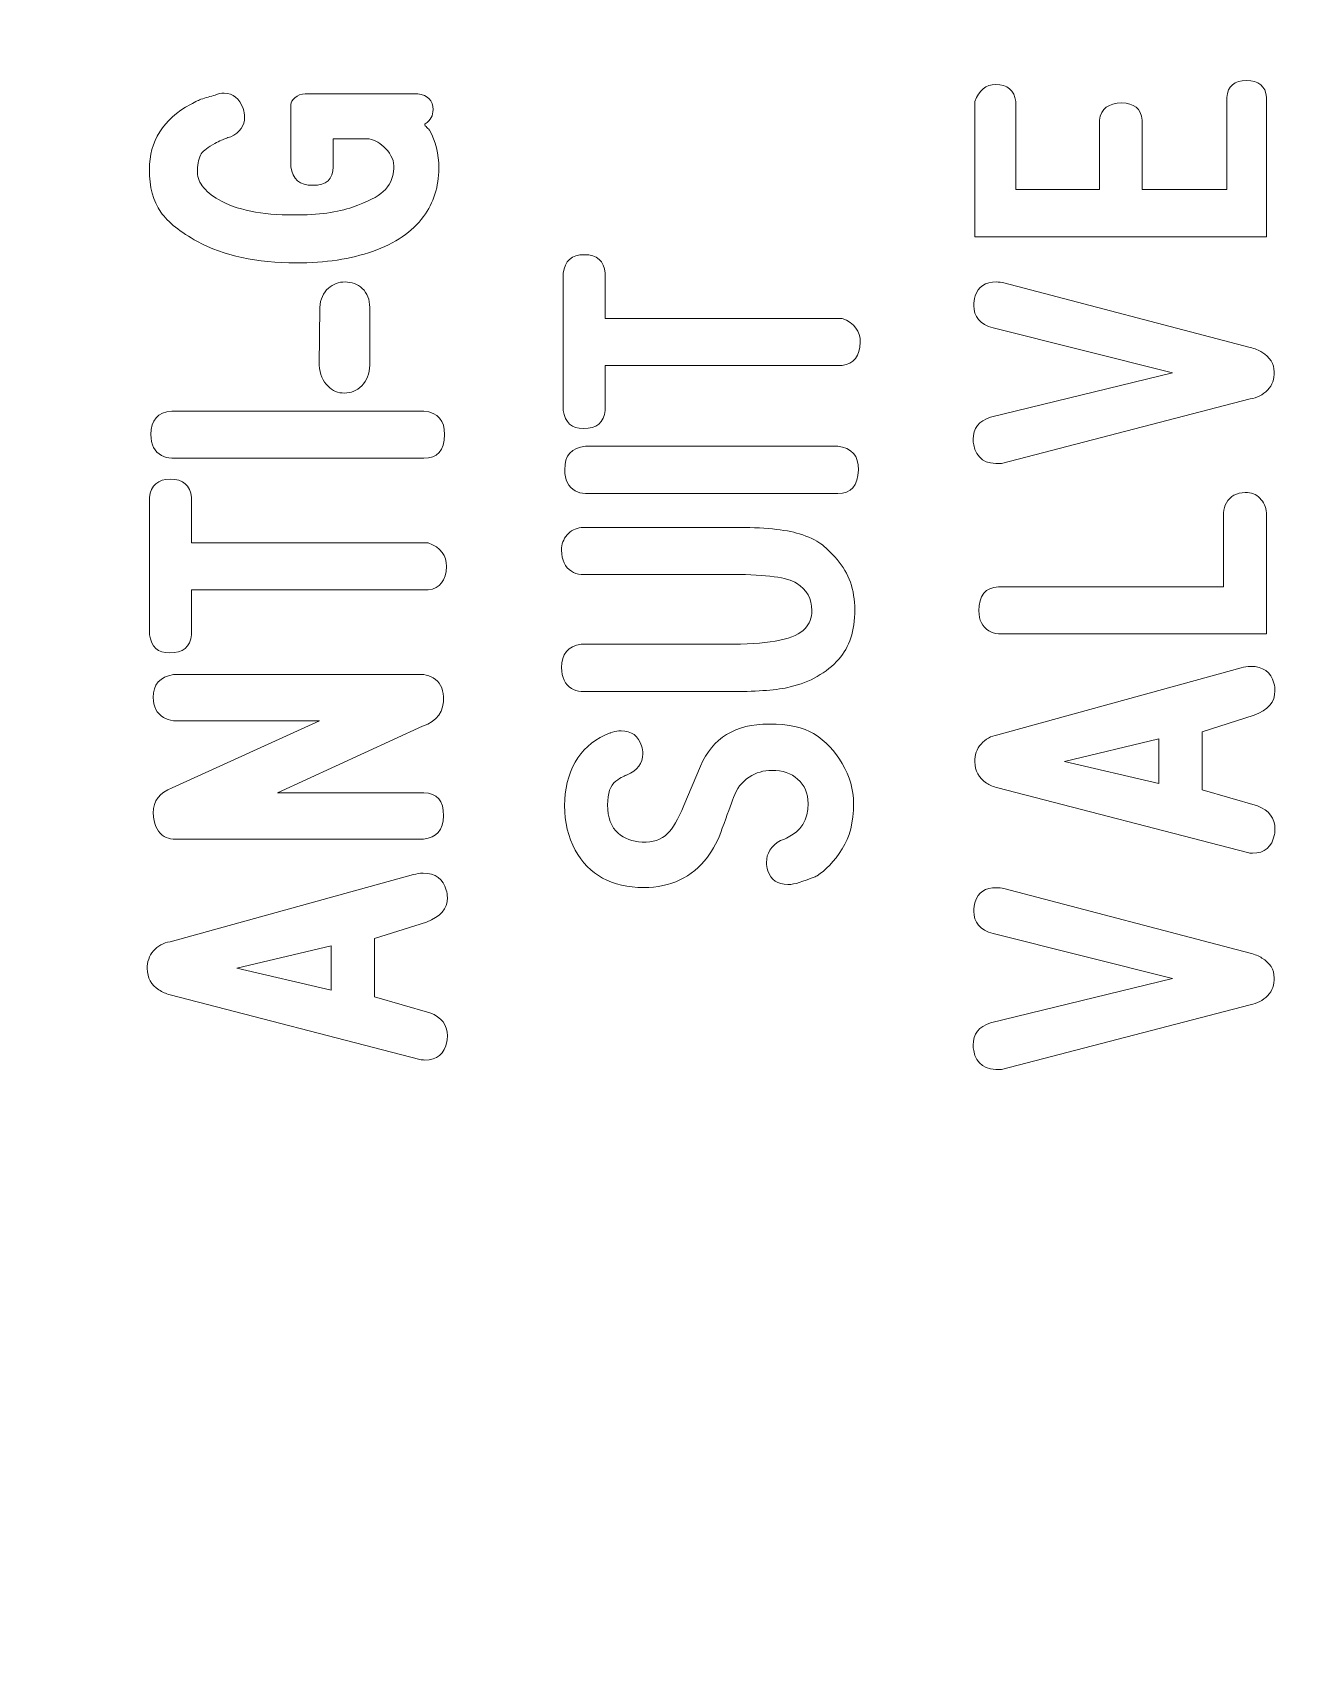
# Model space of a CAD drawing. Header units: millimetres. Extents: x -73 to 73, y -114 to 114.
# Drawn here: x -41.78 to -24.58, y 66.42 to 88.58 of the extents above; entities that cross this region are included whole.
import ezdxf

# ---------------------------------------------------------------- set-up
doc = ezdxf.new("R2010")
doc.units = ezdxf.units.MM
doc.header["$MEASUREMENT"] = 0
doc.layers.add('LED', color=7, linetype='Continuous')

msp = doc.modelspace()

# ---------------------------------------------------------------- linework, layer by layer
at = {"layer": 'LED', "color": 250, "lineweight": 9}
msp.add_open_spline([(31.5251, 113.7512), (31.5251, 113.7512), (70.7249, 113.7512), (70.7249, 113.7512), (70.7249, 113.7512), (71.1229, 113.7514), (71.5029, 113.5935), (71.7846, 113.3122), (71.7846, 113.3122), (72.0662, 113.0309), (72.2246, 112.6493), (72.2249, 112.2512), (72.2249, 112.2512), (72.2249, 112.2512), (72.2249, 107.7637), (72.2249, 107.7637), (72.2249, 107.7637), (72.2251, 107.3656), (72.0672, 106.9856), (71.7859, 106.704), (71.7859, 106.704), (71.5046, 106.4223), (71.1229, 106.2639), (70.7249, 106.2637), (70.7249, 106.2637), (70.7249, 106.2637), (68.2624, 106.2637), (68.2624, 106.2637), (68.2624, 106.2637), (66.1188, 106.2637), (64.138, 105.1201), (63.0662, 103.2637), (63.0662, 103.2637), (61.9944, 101.4073), (61.9944, 99.1201), (63.0662, 97.2637), (63.0662, 97.2637), (64.138, 95.4073), (66.1188, 94.2637), (68.2624, 94.2637), (68.2624, 94.2637), (68.2624, 94.2637), (70.7249, 94.2637), (70.7249, 94.2637), (70.7249, 94.2637), (71.1229, 94.2639), (71.5029, 94.106), (71.7846, 93.8247), (71.7846, 93.8247), (72.0662, 93.5434), (72.2246, 93.1618), (72.2249, 92.7637), (72.2249, 92.7637), (72.2249, 92.7637), (72.2249, 69.6637), (72.2249, 69.6637), (72.2249, 69.6637), (72.2251, 69.2656), (72.0672, 68.8856), (71.7859, 68.604), (71.7859, 68.604), (71.5046, 68.3223), (71.1229, 68.1639), (70.7249, 68.1637), (70.7249, 68.1637), (70.7249, 68.1637), (68.2624, 68.1637), (68.2624, 68.1637), (68.2624, 68.1637), (66.1188, 68.1637), (64.138, 67.0201), (63.0662, 65.1637), (63.0662, 65.1637), (61.9944, 63.3073), (61.9944, 61.0201), (63.0662, 59.1637), (63.0662, 59.1637), (64.138, 57.3073), (66.1188, 56.1637), (68.2624, 56.1637), (68.2624, 56.1637), (68.2624, 56.1637), (70.7249, 56.1637), (70.7249, 56.1637), (70.7249, 56.1637), (71.1229, 56.1639), (71.5029, 56.006), (71.7846, 55.7247), (71.7846, 55.7247), (72.0662, 55.4434), (72.2246, 55.0618), (72.2249, 54.6637), (72.2249, 54.6637), (72.2249, 54.6637), (72.2249, 50.1762), (72.2249, 50.1762), (72.2249, 50.1762), (72.2251, 49.7781), (72.0672, 49.3981), (71.7859, 49.1165), (71.7859, 49.1165), (71.5046, 48.8348), (71.1229, 48.6764), (70.7249, 48.6762), (70.7249, 48.6762), (70.7249, 48.6762), (31.5274, 48.6762), (31.5274, 48.6762), (31.5274, 48.6762), (31.5266, 48.6762), (31.5259, 48.6762), (31.5251, 48.6762), (31.5251, 48.6762), (31.5251, 48.6762), (-31.5251, 48.6762), (-31.5251, 48.6762), (-31.5251, 48.6762), (-31.5259, 48.6762), (-31.5266, 48.6762), (-31.5274, 48.6762), (-31.5274, 48.6762), (-31.5274, 48.6762), (-70.7249, 48.6762), (-70.7249, 48.6762), (-70.7249, 48.6762), (-71.1229, 48.6764), (-71.5046, 48.8348), (-71.7859, 49.1165), (-71.7859, 49.1165), (-72.0672, 49.3981), (-72.2251, 49.7781), (-72.2249, 50.1762), (-72.2249, 50.1762), (-72.2249, 50.1762), (-72.2249, 54.6637), (-72.2249, 54.6637), (-72.2249, 54.6637), (-72.2246, 55.0618), (-72.0662, 55.4434), (-71.7846, 55.7247), (-71.7846, 55.7247), (-71.5029, 56.006), (-71.1229, 56.1639), (-70.7249, 56.1637), (-70.7249, 56.1637), (-70.7249, 56.1637), (-68.2624, 56.1637), (-68.2624, 56.1637), (-68.2624, 56.1637), (-66.1188, 56.1637), (-64.138, 57.3073), (-63.0662, 59.1637), (-63.0662, 59.1637), (-61.9944, 61.0201), (-61.9944, 63.3073), (-63.0662, 65.1637), (-63.0662, 65.1637), (-64.138, 67.0201), (-66.1188, 68.1637), (-68.2624, 68.1637), (-68.2624, 68.1637), (-68.2624, 68.1637), (-70.7249, 68.1637), (-70.7249, 68.1637), (-70.7249, 68.1637), (-71.1229, 68.1639), (-71.5046, 68.3223), (-71.7859, 68.604), (-71.7859, 68.604), (-72.0672, 68.8856), (-72.2251, 69.2656), (-72.2249, 69.6637), (-72.2249, 69.6637), (-72.2249, 69.6637), (-72.2249, 92.7637), (-72.2249, 92.7637), (-72.2249, 92.7637), (-72.2246, 93.1618), (-72.0662, 93.5434), (-71.7846, 93.8247), (-71.7846, 93.8247), (-71.5029, 94.106), (-71.1229, 94.2639), (-70.7249, 94.2637), (-70.7249, 94.2637), (-70.7249, 94.2637), (-68.2624, 94.2637), (-68.2624, 94.2637), (-68.2624, 94.2637), (-66.1188, 94.2637), (-64.138, 95.4073), (-63.0662, 97.2637), (-63.0662, 97.2637), (-61.9944, 99.1201), (-61.9944, 101.4073), (-63.0662, 103.2637), (-63.0662, 103.2637), (-64.138, 105.1201), (-66.1188, 106.2637), (-68.2624, 106.2637), (-68.2624, 106.2637), (-68.2624, 106.2637), (-70.7249, 106.2637), (-70.7249, 106.2637), (-70.7249, 106.2637), (-71.1229, 106.2639), (-71.5046, 106.4223), (-71.7859, 106.704), (-71.7859, 106.704), (-72.0672, 106.9856), (-72.2251, 107.3656), (-72.2249, 107.7637), (-72.2249, 107.7637), (-72.2249, 107.7637), (-72.2249, 112.2512), (-72.2249, 112.2512), (-72.2249, 112.2512), (-72.2246, 112.6493), (-72.0662, 113.0309), (-71.7846, 113.3122), (-71.7846, 113.3122), (-71.5029, 113.5935), (-71.1229, 113.7514), (-70.7249, 113.7512), (-70.7249, 113.7512), (-70.7249, 113.7512), (-31.5251, 113.7512), (-31.5251, 113.7512), (-31.5251, 113.7512), (-31.5251, 113.7512), (31.5251, 113.7512), (31.5251, 113.7512)], degree=3, knots=[0, 0, 0, 0, 0.0169492, 0.0169492, 0.0169492, 0.0169492, 0.0338983, 0.0338983, 0.0338983, 0.0338983, 0.0508475, 0.0508475, 0.0508475, 0.0508475, 0.0677966, 0.0677966, 0.0677966, 0.0677966, 0.0847458, 0.0847458, 0.0847458, 0.0847458, 0.1016949, 0.1016949, 0.1016949, 0.1016949, 0.1186441, 0.1186441, 0.1186441, 0.1186441, 0.1355932, 0.1355932, 0.1355932, 0.1355932, 0.1525424, 0.1525424, 0.1525424, 0.1525424, 0.1694915, 0.1694915, 0.1694915, 0.1694915, 0.1864407, 0.1864407, 0.1864407, 0.1864407, 0.2033898, 0.2033898, 0.2033898, 0.2033898, 0.220339, 0.220339, 0.220339, 0.220339, 0.2372881, 0.2372881, 0.2372881, 0.2372881, 0.2542373, 0.2542373, 0.2542373, 0.2542373, 0.2711864, 0.2711864, 0.2711864, 0.2711864, 0.2881356, 0.2881356, 0.2881356, 0.2881356, 0.3050847, 0.3050847, 0.3050847, 0.3050847, 0.3220339, 0.3220339, 0.3220339, 0.3220339, 0.3389831, 0.3389831, 0.3389831, 0.3389831, 0.3559322, 0.3559322, 0.3559322, 0.3559322, 0.3728814, 0.3728814, 0.3728814, 0.3728814, 0.3898305, 0.3898305, 0.3898305, 0.3898305, 0.4067797, 0.4067797, 0.4067797, 0.4067797, 0.4237288, 0.4237288, 0.4237288, 0.4237288, 0.440678, 0.440678, 0.440678, 0.440678, 0.4576271, 0.4576271, 0.4576271, 0.4576271, 0.4745763, 0.4745763, 0.4745763, 0.4745763, 0.4915254, 0.4915254, 0.4915254, 0.4915254, 0.5084746, 0.5084746, 0.5084746, 0.5084746, 0.5254237, 0.5254237, 0.5254237, 0.5254237, 0.5423729, 0.5423729, 0.5423729, 0.5423729, 0.559322, 0.559322, 0.559322, 0.559322, 0.5762712, 0.5762712, 0.5762712, 0.5762712, 0.5932203, 0.5932203, 0.5932203, 0.5932203, 0.6101695, 0.6101695, 0.6101695, 0.6101695, 0.6271186, 0.6271186, 0.6271186, 0.6271186, 0.6440678, 0.6440678, 0.6440678, 0.6440678, 0.6610169, 0.6610169, 0.6610169, 0.6610169, 0.6779661, 0.6779661, 0.6779661, 0.6779661, 0.6949153, 0.6949153, 0.6949153, 0.6949153, 0.7118644, 0.7118644, 0.7118644, 0.7118644, 0.7288136, 0.7288136, 0.7288136, 0.7288136, 0.7457627, 0.7457627, 0.7457627, 0.7457627, 0.7627119, 0.7627119, 0.7627119, 0.7627119, 0.779661, 0.779661, 0.779661, 0.779661, 0.7966102, 0.7966102, 0.7966102, 0.7966102, 0.8135593, 0.8135593, 0.8135593, 0.8135593, 0.8305085, 0.8305085, 0.8305085, 0.8305085, 0.8474576, 0.8474576, 0.8474576, 0.8474576, 0.8644068, 0.8644068, 0.8644068, 0.8644068, 0.8813559, 0.8813559, 0.8813559, 0.8813559, 0.8983051, 0.8983051, 0.8983051, 0.8983051, 0.9152542, 0.9152542, 0.9152542, 0.9152542, 0.9322034, 0.9322034, 0.9322034, 0.9322034, 0.9491525, 0.9491525, 0.9491525, 0.9491525, 0.9661017, 0.9661017, 0.9661017, 0.9661017, 1, 1, 1, 1], dxfattribs=at)
at = {"layer": 'LED', "color": 240, "lineweight": 9}
for points, knots in [([(-25.0031, 85.8037), (-25.0031, 85.8037), (-28.97, 85.8037), (-28.97, 85.8037), (-28.97, 85.8037), (-28.97, 85.8037), (-28.97, 87.6429), (-28.97, 87.6429), (-28.97, 87.6429), (-28.9122, 87.7953), (-28.818, 87.8707), (-28.6891, 87.8707), (-28.6891, 87.8707), (-28.5247, 87.8708), (-28.4322, 87.7953), (-28.4132, 87.6429), (-28.4132, 87.6429), (-28.4132, 87.6429), (-28.4132, 86.4445), (-28.4132, 86.4445), (-28.4132, 86.4445), (-28.4132, 86.4445), (-27.2757, 86.4445), (-27.2757, 86.4445), (-27.2757, 86.4445), (-27.2757, 86.4445), (-27.2757, 87.3888), (-27.2757, 87.3888), (-27.2757, 87.3888), (-27.2534, 87.5437), (-27.1517, 87.6214), (-26.9708, 87.6214), (-26.9708, 87.6214), (-26.8048, 87.6216), (-26.7123, 87.5437), (-26.6949, 87.3888), (-26.6949, 87.3888), (-26.6949, 87.3888), (-26.6949, 86.4445), (-26.6949, 86.4445), (-26.6949, 86.4445), (-26.6949, 86.4445), (-25.5449, 86.4445), (-25.5449, 86.4445), (-25.5449, 86.4445), (-25.5449, 86.4445), (-25.5449, 87.6978), (-25.5449, 87.6978), (-25.5449, 87.6978), (-25.5301, 87.8504), (-25.4409, 87.9265), (-25.2765, 87.9265), (-25.2765, 87.9265), (-25.1104, 87.9266), (-25.0196, 87.8503), (-25.0031, 87.6985), (-25.0031, 87.6985), (-25.0031, 87.6985), (-25.0031, 85.8037), (-25.0031, 85.8037)], [0, 0, 0, 0, 0.0625, 0.0625, 0.0625, 0.0625, 0.125, 0.125, 0.125, 0.125, 0.1875, 0.1875, 0.1875, 0.1875, 0.25, 0.25, 0.25, 0.25, 0.3125, 0.3125, 0.3125, 0.3125, 0.375, 0.375, 0.375, 0.375, 0.4375, 0.4375, 0.4375, 0.4375, 0.5, 0.5, 0.5, 0.5, 0.5625, 0.5625, 0.5625, 0.5625, 0.625, 0.625, 0.625, 0.625, 0.6875, 0.6875, 0.6875, 0.6875, 0.75, 0.75, 0.75, 0.75, 0.8125, 0.8125, 0.8125, 0.8125, 0.875, 0.875, 0.875, 0.875, 1, 1, 1, 1]), ([(-36.3809, 87.2515), (-36.2975, 87.1033), (-36.2553, 86.9303), (-36.2553, 86.7334), (-36.2553, 86.7334), (-36.2553, 86.485), (-36.3247, 86.2663), (-36.4635, 86.0777), (-36.4635, 86.0777), (-36.6163, 85.8698), (-36.8476, 85.7113), (-37.1558, 85.6039), (-37.1558, 85.6039), (-37.4524, 85.5001), (-37.7985, 85.4482), (-38.1934, 85.4482), (-38.1934, 85.4482), (-38.7295, 85.4482), (-39.1773, 85.545), (-39.5366, 85.7392), (-39.5366, 85.7392), (-39.7687, 85.8655), (-39.934, 85.9981), (-40.0331, 86.1376), (-40.0331, 86.1376), (-40.138, 86.2877), (-40.19, 86.4811), (-40.19, 86.7163), (-40.19, 86.7163), (-40.19, 87.1041), (-40.0034, 87.3991), (-39.6291, 87.6024), (-39.6291, 87.6024), (-39.5581, 87.641), (-39.511, 87.6637), (-39.4887, 87.672), (-39.4887, 87.672), (-39.4243, 87.6909), (-39.359, 87.7105), (-39.2946, 87.7294), (-39.2946, 87.7294), (-39.2557, 87.7459), (-39.2153, 87.754), (-39.1715, 87.754), (-39.1715, 87.754), (-39.0509, 87.7541), (-38.9658, 87.6843), (-38.917, 87.545), (-38.917, 87.545), (-38.903, 87.505), (-38.8956, 87.4663), (-38.8956, 87.4294), (-38.8956, 87.4294), (-38.8956, 87.3105), (-38.9583, 87.2213), (-39.0847, 87.1605), (-39.0847, 87.1605), (-39.1103, 87.1557), (-39.1277, 87.1514), (-39.1376, 87.1482), (-39.1376, 87.1482), (-39.1376, 87.1482), (-39.1376, 87.1482), (-39.1376, 87.1482), (-39.1376, 87.1482), (-39.1277, 87.1482), (-39.1326, 87.1441), (-39.1525, 87.1367), (-39.1525, 87.1367), (-39.1814, 87.1287), (-39.2309, 87.1057), (-39.302, 87.0696), (-39.302, 87.0696), (-39.3904, 87.0229), (-39.4515, 86.976), (-39.4837, 86.9303), (-39.4837, 86.9303), (-39.5176, 86.8785), (-39.535, 86.8055), (-39.5366, 86.7114), (-39.5366, 86.7114), (-39.5399, 86.6277), (-39.5184, 86.5564), (-39.4713, 86.495), (-39.4713, 86.495), (-39.4193, 86.4261), (-39.3458, 86.3639), (-39.2483, 86.3081), (-39.2483, 86.3081), (-39.0096, 86.1687), (-38.6675, 86.099), (-38.2223, 86.099), (-38.2223, 86.099), (-37.8935, 86.0991), (-37.6283, 86.1342), (-37.4267, 86.2055), (-37.4267, 86.2055), (-37.2252, 86.2772), (-37.0864, 86.3474), (-37.0104, 86.4163), (-37.0104, 86.4163), (-36.9228, 86.4934), (-36.8757, 86.5983), (-36.8675, 86.7334), (-36.8675, 86.7334), (-36.8608, 86.8294), (-36.8972, 86.9179), (-36.9765, 86.9999), (-36.9765, 86.9999), (-37.0459, 87.0737), (-37.1211, 87.117), (-37.2012, 87.1319), (-37.2012, 87.1319), (-37.2012, 87.1319), (-37.6903, 87.1319), (-37.6903, 87.1319), (-37.6903, 87.1319), (-37.6903, 87.1319), (-37.6903, 86.7523), (-37.6903, 86.7523), (-37.6903, 86.7523), (-37.6936, 86.5858), (-37.7853, 86.5023), (-37.9662, 86.5023), (-37.9662, 86.5023), (-38.1455, 86.5023), (-38.2454, 86.5858), (-38.2661, 86.7522), (-38.2661, 86.7522), (-38.2661, 86.7522), (-38.2661, 87.6), (-38.2661, 87.6), (-38.2661, 87.6), (-38.2644, 87.6319), (-38.2471, 87.6629), (-38.2132, 87.6933), (-38.2132, 87.6933), (-38.1727, 87.7271), (-38.1248, 87.7441), (-38.0703, 87.7441), (-38.0703, 87.7441), (-38.0703, 87.7441), (-36.5428, 87.7441), (-36.5428, 87.7441), (-36.5428, 87.7441), (-36.4024, 87.7271), (-36.333, 87.6556), (-36.333, 87.5303), (-36.333, 87.5303), (-36.333, 87.4508), (-36.3685, 87.3859), (-36.4387, 87.3385), (-36.4387, 87.3385), (-36.4437, 87.3351), (-36.4462, 87.331), (-36.4462, 87.3261), (-36.4462, 87.3261), (-36.4462, 87.318), (-36.4363, 87.3055), (-36.4164, 87.2877), (-36.4164, 87.2877), (-36.3958, 87.2704), (-36.3842, 87.2581), (-36.3809, 87.2515)], [0, 0, 0, 0, 0.0238095, 0.0238095, 0.0238095, 0.0238095, 0.047619, 0.047619, 0.047619, 0.047619, 0.0714286, 0.0714286, 0.0714286, 0.0714286, 0.0952381, 0.0952381, 0.0952381, 0.0952381, 0.1190476, 0.1190476, 0.1190476, 0.1190476, 0.1428571, 0.1428571, 0.1428571, 0.1428571, 0.1666667, 0.1666667, 0.1666667, 0.1666667, 0.1904762, 0.1904762, 0.1904762, 0.1904762, 0.2142857, 0.2142857, 0.2142857, 0.2142857, 0.2380952, 0.2380952, 0.2380952, 0.2380952, 0.2619048, 0.2619048, 0.2619048, 0.2619048, 0.2857143, 0.2857143, 0.2857143, 0.2857143, 0.3095238, 0.3095238, 0.3095238, 0.3095238, 0.3333333, 0.3333333, 0.3333333, 0.3333333, 0.3571429, 0.3571429, 0.3571429, 0.3571429, 0.3809524, 0.3809524, 0.3809524, 0.3809524, 0.4047619, 0.4047619, 0.4047619, 0.4047619, 0.4285714, 0.4285714, 0.4285714, 0.4285714, 0.452381, 0.452381, 0.452381, 0.452381, 0.4761905, 0.4761905, 0.4761905, 0.4761905, 0.5, 0.5, 0.5, 0.5, 0.5238095, 0.5238095, 0.5238095, 0.5238095, 0.547619, 0.547619, 0.547619, 0.547619, 0.5714286, 0.5714286, 0.5714286, 0.5714286, 0.5952381, 0.5952381, 0.5952381, 0.5952381, 0.6190476, 0.6190476, 0.6190476, 0.6190476, 0.6428571, 0.6428571, 0.6428571, 0.6428571, 0.6666667, 0.6666667, 0.6666667, 0.6666667, 0.6904762, 0.6904762, 0.6904762, 0.6904762, 0.7142857, 0.7142857, 0.7142857, 0.7142857, 0.7380952, 0.7380952, 0.7380952, 0.7380952, 0.7619048, 0.7619048, 0.7619048, 0.7619048, 0.7857143, 0.7857143, 0.7857143, 0.7857143, 0.8095238, 0.8095238, 0.8095238, 0.8095238, 0.8333333, 0.8333333, 0.8333333, 0.8333333, 0.8571429, 0.8571429, 0.8571429, 0.8571429, 0.8809524, 0.8809524, 0.8809524, 0.8809524, 0.9047619, 0.9047619, 0.9047619, 0.9047619, 0.9285714, 0.9285714, 0.9285714, 0.9285714, 0.952381, 0.952381, 0.952381, 0.952381, 1, 1, 1, 1]), ([(-33.9927, 84.6946), (-33.9927, 84.6946), (-30.7734, 84.6946), (-30.7734, 84.6946), (-30.7734, 84.6946), (-30.6057, 84.6276), (-30.523, 84.5192), (-30.5263, 84.3707), (-30.5263, 84.3707), (-30.533, 84.1799), (-30.6147, 84.074), (-30.7734, 84.0536), (-30.7734, 84.0536), (-30.7734, 84.0536), (-33.9927, 84.0537), (-33.9927, 84.0537), (-33.9927, 84.0537), (-33.9927, 84.0537), (-33.9927, 83.4439), (-33.9927, 83.4439), (-33.9927, 83.4439), (-34.01, 83.2791), (-34.11, 83.1961), (-34.2901, 83.1961), (-34.2901, 83.1961), (-34.4478, 83.1961), (-34.5395, 83.279), (-34.5635, 83.4437), (-34.5635, 83.4437), (-34.5635, 83.4437), (-34.5635, 85.3069), (-34.5635, 85.3069), (-34.5635, 85.3069), (-34.5428, 85.475), (-34.4478, 85.5593), (-34.2801, 85.5593), (-34.2801, 85.5593), (-34.1049, 85.5594), (-34.0092, 85.4749), (-33.9927, 85.3068), (-33.9927, 85.3068), (-33.9927, 85.3068), (-33.9927, 84.6946), (-33.9927, 84.6946)], [0, 0, 0, 0, 0.0833333, 0.0833333, 0.0833333, 0.0833333, 0.1666667, 0.1666667, 0.1666667, 0.1666667, 0.25, 0.25, 0.25, 0.25, 0.3333333, 0.3333333, 0.3333333, 0.3333333, 0.4166667, 0.4166667, 0.4166667, 0.4166667, 0.5, 0.5, 0.5, 0.5, 0.5833333, 0.5833333, 0.5833333, 0.5833333, 0.6666667, 0.6666667, 0.6666667, 0.6666667, 0.75, 0.75, 0.75, 0.75, 0.8333333, 0.8333333, 0.8333333, 0.8333333, 1, 1, 1, 1]), ([(-37.1946, 84.0581), (-37.1963, 83.9425), (-37.2326, 83.8491), (-37.3037, 83.7768), (-37.3037, 83.7768), (-37.3697, 83.7114), (-37.4482, 83.6786), (-37.5383, 83.6786), (-37.5383, 83.6786), (-37.625, 83.6786), (-37.6994, 83.7096), (-37.7613, 83.772), (-37.7613, 83.772), (-37.8307, 83.8394), (-37.8704, 83.9351), (-37.8819, 84.058), (-37.8819, 84.058), (-37.8819, 84.058), (-37.8745, 84.8435), (-37.8745, 84.8435), (-37.8745, 84.8435), (-37.8646, 84.9542), (-37.8249, 85.0408), (-37.7555, 85.1047), (-37.7555, 85.1047), (-37.6927, 85.1616), (-37.6176, 85.1893), (-37.5284, 85.1893), (-37.5284, 85.1893), (-37.4383, 85.1893), (-37.3607, 85.1598), (-37.2962, 85.1007), (-37.2962, 85.1007), (-37.2268, 85.0352), (-37.193, 84.9491), (-37.1946, 84.8434), (-37.1946, 84.8434), (-37.1946, 84.8434), (-37.1946, 84.0581), (-37.1946, 84.0581)], [0, 0, 0, 0, 0.0909091, 0.0909091, 0.0909091, 0.0909091, 0.1818182, 0.1818182, 0.1818182, 0.1818182, 0.2727273, 0.2727273, 0.2727273, 0.2727273, 0.3636364, 0.3636364, 0.3636364, 0.3636364, 0.4545455, 0.4545455, 0.4545455, 0.4545455, 0.5454545, 0.5454545, 0.5454545, 0.5454545, 0.6363636, 0.6363636, 0.6363636, 0.6363636, 0.7272727, 0.7272727, 0.7272727, 0.7272727, 0.8181818, 0.8181818, 0.8181818, 0.8181818, 1, 1, 1, 1]), ([(-25.2253, 84.3003), (-25.164, 84.2823), (-25.1113, 84.26), (-25.0658, 84.2329), (-25.0658, 84.2329), (-24.9576, 84.1657), (-24.9023, 84.0765), (-24.899, 83.9658), (-24.899, 83.9658), (-24.8957, 83.87), (-24.9254, 83.7888), (-24.9882, 83.7216), (-24.9882, 83.7216), (-25.0518, 83.6544), (-25.1303, 83.6134), (-25.2261, 83.5985), (-25.2261, 83.5985), (-25.2261, 83.5985), (-28.609, 82.7202), (-28.609, 82.7202), (-28.609, 82.7202), (-28.8254, 82.7069), (-28.9502, 82.7921), (-28.984, 82.9741), (-28.984, 82.9741), (-28.989, 83.0012), (-28.9915, 83.0264), (-28.9915, 83.0503), (-28.9915, 83.0503), (-28.9915, 83.2011), (-28.913, 83.3001), (-28.756, 83.3502), (-28.756, 83.3502), (-28.756, 83.3502), (-26.2802, 83.9559), (-26.2802, 83.9559), (-26.2802, 83.9559), (-26.2802, 83.9559), (-28.7205, 84.5642), (-28.7205, 84.5642), (-28.7205, 84.5642), (-28.8965, 84.6143), (-28.984, 84.7158), (-28.984, 84.869), (-28.984, 84.869), (-28.984, 84.9093), (-28.9766, 84.9528), (-28.9626, 84.9985), (-28.9626, 84.9985), (-28.9237, 85.1258), (-28.8287, 85.1888), (-28.6767, 85.1888), (-28.6767, 85.1888), (-28.6412, 85.1888), (-28.6073, 85.1856), (-28.5751, 85.179), (-28.5751, 85.179), (-28.5751, 85.179), (-25.2253, 84.3003), (-25.2253, 84.3003)], [0, 0, 0, 0, 0.0625, 0.0625, 0.0625, 0.0625, 0.125, 0.125, 0.125, 0.125, 0.1875, 0.1875, 0.1875, 0.1875, 0.25, 0.25, 0.25, 0.25, 0.3125, 0.3125, 0.3125, 0.3125, 0.375, 0.375, 0.375, 0.375, 0.4375, 0.4375, 0.4375, 0.4375, 0.5, 0.5, 0.5, 0.5, 0.5625, 0.5625, 0.5625, 0.5625, 0.625, 0.625, 0.625, 0.625, 0.6875, 0.6875, 0.6875, 0.6875, 0.75, 0.75, 0.75, 0.75, 0.8125, 0.8125, 0.8125, 0.8125, 0.875, 0.875, 0.875, 0.875, 1, 1, 1, 1]), ([(-36.4586, 82.7941), (-36.4586, 82.7941), (-39.8852, 82.7941), (-39.8852, 82.7941), (-39.8852, 82.7941), (-39.9406, 82.7959), (-39.9868, 82.808), (-40.0257, 82.8302), (-40.0257, 82.8302), (-40.119, 82.881), (-40.1669, 82.9768), (-40.1686, 83.1155), (-40.1686, 83.1155), (-40.1702, 83.313), (-40.076, 83.4187), (-39.8852, 83.435), (-39.8852, 83.435), (-39.8852, 83.435), (-36.4586, 83.435), (-36.4586, 83.435), (-36.4586, 83.435), (-36.2661, 83.4131), (-36.1727, 83.3063), (-36.1777, 83.1155), (-36.1777, 83.1155), (-36.1826, 82.8984), (-36.276, 82.7908), (-36.4586, 82.7941)], [0, 0, 0, 0, 0.125, 0.125, 0.125, 0.125, 0.25, 0.25, 0.25, 0.25, 0.375, 0.375, 0.375, 0.375, 0.5, 0.5, 0.5, 0.5, 0.625, 0.625, 0.625, 0.625, 0.75, 0.75, 0.75, 0.75, 1, 1, 1, 1]), ([(-30.8337, 82.3151), (-30.8337, 82.3151), (-34.2603, 82.3151), (-34.2603, 82.3151), (-34.2603, 82.3151), (-34.3157, 82.3168), (-34.3619, 82.3289), (-34.4008, 82.3511), (-34.4008, 82.3511), (-34.4941, 82.4021), (-34.542, 82.4977), (-34.5437, 82.6363), (-34.5437, 82.6363), (-34.5453, 82.8339), (-34.4511, 82.9396), (-34.2603, 82.956), (-34.2603, 82.956), (-34.2603, 82.956), (-30.8337, 82.956), (-30.8337, 82.956), (-30.8337, 82.956), (-30.6412, 82.9338), (-30.5478, 82.8272), (-30.5528, 82.6363), (-30.5528, 82.6363), (-30.5577, 82.419), (-30.6511, 82.3117), (-30.8337, 82.3151)], [0, 0, 0, 0, 0.125, 0.125, 0.125, 0.125, 0.25, 0.25, 0.25, 0.25, 0.375, 0.375, 0.375, 0.375, 0.5, 0.5, 0.5, 0.5, 0.625, 0.625, 0.625, 0.625, 0.75, 0.75, 0.75, 0.75, 1, 1, 1, 1]), ([(-39.6176, 81.6457), (-39.6176, 81.6457), (-36.3983, 81.6457), (-36.3983, 81.6457), (-36.3983, 81.6457), (-36.2306, 81.5788), (-36.1479, 81.4703), (-36.1512, 81.322), (-36.1512, 81.322), (-36.1579, 81.131), (-36.2396, 81.0251), (-36.3983, 81.0047), (-36.3983, 81.0047), (-36.3983, 81.0047), (-39.6176, 81.0049), (-39.6176, 81.0049), (-39.6176, 81.0049), (-39.6176, 81.0049), (-39.6176, 80.395), (-39.6176, 80.395), (-39.6176, 80.395), (-39.6349, 80.2304), (-39.7349, 80.1474), (-39.915, 80.1474), (-39.915, 80.1474), (-40.0727, 80.1474), (-40.1644, 80.2302), (-40.1884, 80.3949), (-40.1884, 80.3949), (-40.1884, 80.3949), (-40.1884, 82.2581), (-40.1884, 82.2581), (-40.1884, 82.2581), (-40.1677, 82.4263), (-40.0727, 82.5104), (-39.905, 82.5104), (-39.905, 82.5104), (-39.7299, 82.5105), (-39.6341, 82.4262), (-39.6176, 82.2581), (-39.6176, 82.2581), (-39.6176, 82.2581), (-39.6176, 81.6457), (-39.6176, 81.6457)], [0, 0, 0, 0, 0.0833333, 0.0833333, 0.0833333, 0.0833333, 0.1666667, 0.1666667, 0.1666667, 0.1666667, 0.25, 0.25, 0.25, 0.25, 0.3333333, 0.3333333, 0.3333333, 0.3333333, 0.4166667, 0.4166667, 0.4166667, 0.4166667, 0.5, 0.5, 0.5, 0.5, 0.5833333, 0.5833333, 0.5833333, 0.5833333, 0.6666667, 0.6666667, 0.6666667, 0.6666667, 0.75, 0.75, 0.75, 0.75, 0.8333333, 0.8333333, 0.8333333, 0.8333333, 1, 1, 1, 1]), ([(-25.0031, 80.4059), (-25.0031, 80.4059), (-28.6478, 80.4059), (-28.6478, 80.4059), (-28.6478, 80.4059), (-28.699, 80.4124), (-28.7436, 80.4263), (-28.7808, 80.4493), (-28.7808, 80.4493), (-28.8692, 80.5018), (-28.9138, 80.5919), (-28.9138, 80.718), (-28.9138, 80.718), (-28.9155, 80.9281), (-28.8271, 81.037), (-28.6478, 81.0468), (-28.6478, 81.0468), (-28.6478, 81.0468), (-25.5912, 81.0469), (-25.5912, 81.0469), (-25.5912, 81.0469), (-25.5912, 81.0469), (-25.5912, 82.0509), (-25.5912, 82.0509), (-25.5912, 82.0509), (-25.5846, 82.1035), (-25.5714, 82.1493), (-25.5499, 82.1878), (-25.5499, 82.1878), (-25.4987, 82.2788), (-25.4128, 82.3255), (-25.2938, 82.3271), (-25.2938, 82.3271), (-25.2129, 82.3306), (-25.146, 82.3051), (-25.0939, 82.2509), (-25.0939, 82.2509), (-25.0411, 82.1978), (-25.0113, 82.1312), (-25.0031, 82.0509), (-25.0031, 82.0509), (-25.0031, 82.0509), (-25.0031, 80.4059), (-25.0031, 80.4059)], [0, 0, 0, 0, 0.0833333, 0.0833333, 0.0833333, 0.0833333, 0.1666667, 0.1666667, 0.1666667, 0.1666667, 0.25, 0.25, 0.25, 0.25, 0.3333333, 0.3333333, 0.3333333, 0.3333333, 0.4166667, 0.4166667, 0.4166667, 0.4166667, 0.5, 0.5, 0.5, 0.5, 0.5833333, 0.5833333, 0.5833333, 0.5833333, 0.6666667, 0.6666667, 0.6666667, 0.6666667, 0.75, 0.75, 0.75, 0.75, 0.8333333, 0.8333333, 0.8333333, 0.8333333, 1, 1, 1, 1]), ([(-31.3541, 81.766), (-31.2269, 81.7258), (-31.1294, 81.6806), (-31.0617, 81.6315), (-31.0617, 81.6315), (-31.0047, 81.5897), (-30.9311, 81.5174), (-30.8411, 81.4151), (-30.8411, 81.4151), (-30.6817, 81.2323), (-30.6015, 81.0061), (-30.6015, 80.7354), (-30.6015, 80.7354), (-30.6015, 80.4473), (-30.6734, 80.2241), (-30.8171, 80.0649), (-30.8171, 80.0649), (-30.9881, 79.8766), (-31.2079, 79.7494), (-31.478, 79.6855), (-31.478, 79.6855), (-31.6531, 79.6437), (-31.9092, 79.6232), (-32.2446, 79.6232), (-32.2446, 79.6232), (-32.2446, 79.6232), (-34.319, 79.6233), (-34.319, 79.6233), (-34.319, 79.6233), (-34.3702, 79.6282), (-34.4148, 79.6413), (-34.452, 79.6642), (-34.452, 79.6642), (-34.5404, 79.7199), (-34.5858, 79.8149), (-34.5875, 79.9495), (-34.5875, 79.9495), (-34.5891, 80.1324), (-34.4999, 80.238), (-34.319, 80.2666), (-34.319, 80.2666), (-34.319, 80.2666), (-32.2471, 80.2666), (-32.2471, 80.2666), (-32.2471, 80.2666), (-31.7341, 80.2666), (-31.4103, 80.3372), (-31.2764, 80.4781), (-31.2764, 80.4781), (-31.217, 80.5405), (-31.1864, 80.6233), (-31.1847, 80.7257), (-31.1847, 80.7257), (-31.1831, 80.8823), (-31.2525, 81.0061), (-31.3929, 81.0953), (-31.3929, 81.0953), (-31.5152, 81.174), (-31.8002, 81.2135), (-32.2471, 81.2135), (-32.2471, 81.2135), (-32.2471, 81.2135), (-34.319, 81.2136), (-34.319, 81.2136), (-34.319, 81.2136), (-34.3702, 81.2184), (-34.4148, 81.2323), (-34.452, 81.2567), (-34.452, 81.2567), (-34.5404, 81.3127), (-34.5858, 81.4084), (-34.5875, 81.5445), (-34.5875, 81.5445), (-34.5874, 81.6249), (-34.5627, 81.6928), (-34.5123, 81.7503), (-34.5123, 81.7503), (-34.4627, 81.807), (-34.3983, 81.8413), (-34.319, 81.8543), (-34.319, 81.8543), (-34.319, 81.8543), (-32.2446, 81.8543), (-32.2446, 81.8543), (-32.2446, 81.8543), (-31.8415, 81.8543), (-31.5449, 81.8249), (-31.3541, 81.766)], [0, 0, 0, 0, 0.0434783, 0.0434783, 0.0434783, 0.0434783, 0.0869565, 0.0869565, 0.0869565, 0.0869565, 0.1304348, 0.1304348, 0.1304348, 0.1304348, 0.173913, 0.173913, 0.173913, 0.173913, 0.2173913, 0.2173913, 0.2173913, 0.2173913, 0.2608696, 0.2608696, 0.2608696, 0.2608696, 0.3043478, 0.3043478, 0.3043478, 0.3043478, 0.3478261, 0.3478261, 0.3478261, 0.3478261, 0.3913043, 0.3913043, 0.3913043, 0.3913043, 0.4347826, 0.4347826, 0.4347826, 0.4347826, 0.4782609, 0.4782609, 0.4782609, 0.4782609, 0.5217391, 0.5217391, 0.5217391, 0.5217391, 0.5652174, 0.5652174, 0.5652174, 0.5652174, 0.6086957, 0.6086957, 0.6086957, 0.6086957, 0.6521739, 0.6521739, 0.6521739, 0.6521739, 0.6956522, 0.6956522, 0.6956522, 0.6956522, 0.7391304, 0.7391304, 0.7391304, 0.7391304, 0.7826087, 0.7826087, 0.7826087, 0.7826087, 0.826087, 0.826087, 0.826087, 0.826087, 0.8695652, 0.8695652, 0.8695652, 0.8695652, 0.9130435, 0.9130435, 0.9130435, 0.9130435, 1, 1, 1, 1]), ([(-36.4751, 79.1507), (-36.4751, 79.1507), (-38.4478, 78.2484), (-38.4478, 78.2484), (-38.4478, 78.2484), (-38.4478, 78.2484), (-36.461, 78.2484), (-36.461, 78.2484), (-36.461, 78.2484), (-36.2776, 78.2431), (-36.1876, 78.1391), (-36.1926, 77.9359), (-36.1926, 77.9359), (-36.1975, 77.7393), (-36.2867, 77.6334), (-36.4619, 77.6186), (-36.4619, 77.6186), (-36.4619, 77.6186), (-39.8679, 77.6186), (-39.8679, 77.6186), (-39.8679, 77.6186), (-39.9133, 77.622), (-39.953, 77.6334), (-39.9868, 77.6522), (-39.9868, 77.6522), (-40.0678, 77.7023), (-40.1165, 77.79), (-40.1322, 77.9161), (-40.1322, 77.9161), (-40.1355, 77.9359), (-40.1372, 77.9539), (-40.1372, 77.9718), (-40.1372, 77.9718), (-40.1372, 78.1385), (-40.0504, 78.2514), (-39.8778, 78.3129), (-39.8778, 78.3129), (-39.8778, 78.3129), (-37.8786, 79.2252), (-37.8786, 79.2252), (-37.8786, 79.2252), (-37.8786, 79.2252), (-39.8637, 79.2252), (-39.8637, 79.2252), (-39.8637, 79.2252), (-39.915, 79.2336), (-39.9604, 79.2481), (-39.9992, 79.2712), (-39.9992, 79.2712), (-40.0893, 79.3268), (-40.1355, 79.417), (-40.1372, 79.5423), (-40.1372, 79.5423), (-40.1388, 79.7204), (-40.048, 79.8235), (-39.8637, 79.8523), (-39.8637, 79.8523), (-39.8637, 79.8523), (-36.461, 79.8524), (-36.461, 79.8524), (-36.461, 79.8524), (-36.4115, 79.8457), (-36.3685, 79.8318), (-36.333, 79.8088), (-36.333, 79.8088), (-36.2438, 79.7564), (-36.1975, 79.6703), (-36.1926, 79.5523), (-36.1926, 79.5523), (-36.181, 79.3548), (-36.2752, 79.2211), (-36.4751, 79.1507)], [0, 0, 0, 0, 0.0526316, 0.0526316, 0.0526316, 0.0526316, 0.1052632, 0.1052632, 0.1052632, 0.1052632, 0.1578947, 0.1578947, 0.1578947, 0.1578947, 0.2105263, 0.2105263, 0.2105263, 0.2105263, 0.2631579, 0.2631579, 0.2631579, 0.2631579, 0.3157895, 0.3157895, 0.3157895, 0.3157895, 0.3684211, 0.3684211, 0.3684211, 0.3684211, 0.4210526, 0.4210526, 0.4210526, 0.4210526, 0.4736842, 0.4736842, 0.4736842, 0.4736842, 0.5263158, 0.5263158, 0.5263158, 0.5263158, 0.5789474, 0.5789474, 0.5789474, 0.5789474, 0.6315789, 0.6315789, 0.6315789, 0.6315789, 0.6842105, 0.6842105, 0.6842105, 0.6842105, 0.7368421, 0.7368421, 0.7368421, 0.7368421, 0.7894737, 0.7894737, 0.7894737, 0.7894737, 0.8421053, 0.8421053, 0.8421053, 0.8421053, 0.8947368, 0.8947368, 0.8947368, 0.8947368, 1, 1, 1, 1]), ([(-25.1732, 79.3019), (-25.1732, 79.3019), (-25.8787, 79.0765), (-25.8787, 79.0765), (-25.8787, 79.0765), (-25.8787, 79.0765), (-25.8787, 78.2862), (-25.8787, 78.2862), (-25.8787, 78.2862), (-25.8787, 78.2862), (-25.126, 78.07), (-25.126, 78.07), (-25.126, 78.07), (-24.9684, 78.0077), (-24.8891, 77.9026), (-24.8891, 77.755), (-24.8891, 77.755), (-24.8891, 77.7315), (-24.8915, 77.7059), (-24.8965, 77.6788), (-24.8965, 77.6788), (-24.9304, 77.5109), (-25.0295, 77.4263), (-25.1939, 77.4263), (-25.1939, 77.4263), (-25.2195, 77.4265), (-25.2426, 77.4287), (-25.2616, 77.4338), (-25.2616, 77.4338), (-25.2616, 77.4338), (-28.6577, 78.3127), (-28.6577, 78.3127), (-28.6577, 78.3127), (-28.7172, 78.329), (-28.7684, 78.3509), (-28.8097, 78.3797), (-28.8097, 78.3797), (-28.9138, 78.4486), (-28.9667, 78.5444), (-28.97, 78.6682), (-28.97, 78.6682), (-28.9716, 78.7609), (-28.9427, 78.8411), (-28.8841, 78.9091), (-28.8841, 78.9091), (-28.8254, 78.9772), (-28.7502, 79.0182), (-28.6577, 79.0329), (-28.6577, 79.0329), (-28.6577, 79.0329), (-25.3508, 79.9454), (-25.3508, 79.9454), (-25.3508, 79.9454), (-25.3087, 79.9584), (-25.2649, 79.9649), (-25.2178, 79.9649), (-25.2178, 79.9649), (-25.0518, 79.965), (-24.9469, 79.8887), (-24.9039, 79.7362), (-24.9039, 79.7362), (-24.894, 79.7011), (-24.8891, 79.6666), (-24.8891, 79.6329), (-24.8891, 79.6329), (-24.8891, 79.4815), (-24.9841, 79.3706), (-25.1732, 79.3019)], [0, 0, 0, 0, 0.0555556, 0.0555556, 0.0555556, 0.0555556, 0.1111111, 0.1111111, 0.1111111, 0.1111111, 0.1666667, 0.1666667, 0.1666667, 0.1666667, 0.2222222, 0.2222222, 0.2222222, 0.2222222, 0.2777778, 0.2777778, 0.2777778, 0.2777778, 0.3333333, 0.3333333, 0.3333333, 0.3333333, 0.3888889, 0.3888889, 0.3888889, 0.3888889, 0.4444444, 0.4444444, 0.4444444, 0.4444444, 0.5, 0.5, 0.5, 0.5, 0.5555556, 0.5555556, 0.5555556, 0.5555556, 0.6111111, 0.6111111, 0.6111111, 0.6111111, 0.6666667, 0.6666667, 0.6666667, 0.6666667, 0.7222222, 0.7222222, 0.7222222, 0.7222222, 0.7777778, 0.7777778, 0.7777778, 0.7777778, 0.8333333, 0.8333333, 0.8333333, 0.8333333, 0.8888889, 0.8888889, 0.8888889, 0.8888889, 1, 1, 1, 1]), ([(-31.16, 79.0518), (-30.9989, 78.9495), (-30.8692, 78.8133), (-30.7709, 78.6435), (-30.7709, 78.6435), (-30.6693, 78.4692), (-30.618, 78.2886), (-30.618, 78.1034), (-30.618, 78.1034), (-30.618, 77.8469), (-30.6693, 77.641), (-30.7709, 77.4862), (-30.7709, 77.4862), (-30.8849, 77.3118), (-30.9989, 77.1895), (-31.1121, 77.1206), (-31.1121, 77.1206), (-31.1377, 77.1068), (-31.2194, 77.0755), (-31.3566, 77.0271), (-31.3566, 77.0271), (-31.4061, 77.01), (-31.4582, 77.0009), (-31.5111, 77.0009), (-31.5111, 77.0009), (-31.6482, 77.0009), (-31.7391, 77.0632), (-31.782, 77.1878), (-31.782, 77.1878), (-31.7952, 77.2264), (-31.8018, 77.264), (-31.8018, 77.3009), (-31.8018, 77.3009), (-31.8018, 77.4225), (-31.7382, 77.5222), (-31.6102, 77.6009), (-31.6102, 77.6009), (-31.5995, 77.601), (-31.5714, 77.6117), (-31.5284, 77.6321), (-31.5284, 77.6321), (-31.3326, 77.723), (-31.2351, 77.8797), (-31.2351, 78.1), (-31.2351, 78.1), (-31.2351, 78.2396), (-31.2831, 78.3509), (-31.3781, 78.4336), (-31.3781, 78.4336), (-31.4664, 78.5124), (-31.5829, 78.5517), (-31.7267, 78.5517), (-31.7267, 78.5517), (-31.839, 78.5517), (-31.9423, 78.5214), (-32.0365, 78.4608), (-32.0365, 78.4608), (-32.1381, 78.3937), (-32.2091, 78.3001), (-32.2496, 78.182), (-32.2496, 78.182), (-32.2851, 78.0895), (-32.3355, 77.95), (-32.4016, 77.7641), (-32.4016, 77.7641), (-32.4569, 77.6059), (-32.5247, 77.4746), (-32.6048, 77.3706), (-32.6048, 77.3706), (-32.8146, 77.0971), (-33.103, 76.9599), (-33.4689, 76.9599), (-33.4689, 76.9599), (-33.9051, 76.96), (-34.2157, 77.1296), (-34.4008, 77.469), (-34.4008, 77.469), (-34.4974, 77.6452), (-34.5461, 77.8469), (-34.5461, 78.0739), (-34.5461, 78.0739), (-34.5461, 78.2935), (-34.4982, 78.4894), (-34.4032, 78.6623), (-34.4032, 78.6623), (-34.3081, 78.8273), (-34.1736, 78.9501), (-33.9993, 79.0297), (-33.9993, 79.0297), (-33.9993, 79.0297), (-33.9266, 79.0609), (-33.9266, 79.0609), (-33.9266, 79.0609), (-33.9233, 79.0626), (-33.92, 79.0632), (-33.9167, 79.0632), (-33.9167, 79.0632), (-33.9233, 79.0609), (-33.9266, 79.0591), (-33.9266, 79.0591), (-33.9266, 79.0591), (-33.9249, 79.0594), (-33.9134, 79.0625), (-33.8927, 79.0706), (-33.8927, 79.0706), (-33.8555, 79.0821), (-33.8167, 79.0879), (-33.7762, 79.0879), (-33.7762, 79.0879), (-33.635, 79.088), (-33.5424, 79.0198), (-33.5003, 78.8837), (-33.5003, 78.8837), (-33.4879, 78.8471), (-33.4813, 78.8116), (-33.4813, 78.7779), (-33.4813, 78.7779), (-33.4813, 78.6485), (-33.5557, 78.5509), (-33.7035, 78.4869), (-33.7035, 78.4869), (-33.7234, 78.4837), (-33.7721, 78.4567), (-33.8514, 78.4059), (-33.8514, 78.4059), (-33.9241, 78.3461), (-33.9604, 78.2395), (-33.9604, 78.0837), (-33.9604, 78.0837), (-33.9604, 77.9093), (-33.9125, 77.7805), (-33.8175, 77.6969), (-33.8175, 77.6969), (-33.7341, 77.6257), (-33.625, 77.5853), (-33.4912, 77.5772), (-33.4912, 77.5772), (-33.3458, 77.569), (-33.2302, 77.6075), (-33.1451, 77.6928), (-33.1451, 77.6928), (-33.0773, 77.7599), (-33.0038, 77.8869), (-32.9245, 78.0739), (-32.9245, 78.0739), (-32.9245, 78.0739), (-32.6973, 78.6101), (-32.6973, 78.6101), (-32.6973, 78.6101), (-32.5354, 78.9912), (-32.2248, 79.1813), (-31.7655, 79.1813), (-31.7655, 79.1813), (-31.4987, 79.1813), (-31.2971, 79.1378), (-31.16, 79.0518)], [0, 0, 0, 0, 0.025, 0.025, 0.025, 0.025, 0.05, 0.05, 0.05, 0.05, 0.075, 0.075, 0.075, 0.075, 0.1, 0.1, 0.1, 0.1, 0.125, 0.125, 0.125, 0.125, 0.15, 0.15, 0.15, 0.15, 0.175, 0.175, 0.175, 0.175, 0.2, 0.2, 0.2, 0.2, 0.225, 0.225, 0.225, 0.225, 0.25, 0.25, 0.25, 0.25, 0.275, 0.275, 0.275, 0.275, 0.3, 0.3, 0.3, 0.3, 0.325, 0.325, 0.325, 0.325, 0.35, 0.35, 0.35, 0.35, 0.375, 0.375, 0.375, 0.375, 0.4, 0.4, 0.4, 0.4, 0.425, 0.425, 0.425, 0.425, 0.45, 0.45, 0.45, 0.45, 0.475, 0.475, 0.475, 0.475, 0.5, 0.5, 0.5, 0.5, 0.525, 0.525, 0.525, 0.525, 0.55, 0.55, 0.55, 0.55, 0.575, 0.575, 0.575, 0.575, 0.6, 0.6, 0.6, 0.6, 0.625, 0.625, 0.625, 0.625, 0.65, 0.65, 0.65, 0.65, 0.675, 0.675, 0.675, 0.675, 0.7, 0.7, 0.7, 0.7, 0.725, 0.725, 0.725, 0.725, 0.75, 0.75, 0.75, 0.75, 0.775, 0.775, 0.775, 0.775, 0.8, 0.8, 0.8, 0.8, 0.825, 0.825, 0.825, 0.825, 0.85, 0.85, 0.85, 0.85, 0.875, 0.875, 0.875, 0.875, 0.9, 0.9, 0.9, 0.9, 0.925, 0.925, 0.925, 0.925, 0.95, 0.95, 0.95, 0.95, 1, 1, 1, 1]), ([(-27.7515, 78.6731), (-27.7515, 78.6731), (-26.4669, 78.375), (-26.4669, 78.375), (-26.4669, 78.375), (-26.4669, 78.375), (-26.4669, 78.9781), (-26.4669, 78.9781), (-26.4669, 78.9781), (-26.4669, 78.9781), (-27.7515, 78.6731), (-27.7515, 78.6731)], [0, 0, 0, 0, 0.25, 0.25, 0.25, 0.25, 0.5, 0.5, 0.5, 0.5, 1, 1, 1, 1]), ([(-36.423, 76.4907), (-36.423, 76.4907), (-37.1285, 76.2654), (-37.1285, 76.2654), (-37.1285, 76.2654), (-37.1285, 76.2654), (-37.1285, 75.4751), (-37.1285, 75.4751), (-37.1285, 75.4751), (-37.1285, 75.4751), (-36.3759, 75.2588), (-36.3759, 75.2588), (-36.3759, 75.2588), (-36.2182, 75.1965), (-36.1389, 75.0916), (-36.1389, 74.944), (-36.1389, 74.944), (-36.1389, 74.9204), (-36.1413, 74.8949), (-36.1463, 74.8678), (-36.1463, 74.8678), (-36.1802, 74.6998), (-36.2793, 74.6153), (-36.4437, 74.6153), (-36.4437, 74.6153), (-36.4693, 74.6156), (-36.4924, 74.6177), (-36.5114, 74.6228), (-36.5114, 74.6228), (-36.5114, 74.6228), (-39.9075, 75.5016), (-39.9075, 75.5016), (-39.9075, 75.5016), (-39.967, 75.5181), (-40.0182, 75.5399), (-40.0595, 75.5687), (-40.0595, 75.5687), (-40.1636, 75.6374), (-40.2165, 75.7334), (-40.2198, 75.8572), (-40.2198, 75.8572), (-40.2214, 75.9499), (-40.1925, 76.0301), (-40.1339, 76.0981), (-40.1339, 76.0981), (-40.0752, 76.1664), (-40, 76.2071), (-39.9075, 76.2219), (-39.9075, 76.2219), (-39.9075, 76.2219), (-36.6006, 77.1344), (-36.6006, 77.1344), (-36.6006, 77.1344), (-36.5585, 77.1474), (-36.5147, 77.1539), (-36.4676, 77.1539), (-36.4676, 77.1539), (-36.3016, 77.1539), (-36.1967, 77.0777), (-36.1537, 76.9252), (-36.1537, 76.9252), (-36.1438, 76.8901), (-36.1389, 76.8556), (-36.1389, 76.8219), (-36.1389, 76.8219), (-36.1389, 76.6703), (-36.2339, 76.5596), (-36.423, 76.4907)], [0, 0, 0, 0, 0.0555556, 0.0555556, 0.0555556, 0.0555556, 0.1111111, 0.1111111, 0.1111111, 0.1111111, 0.1666667, 0.1666667, 0.1666667, 0.1666667, 0.2222222, 0.2222222, 0.2222222, 0.2222222, 0.2777778, 0.2777778, 0.2777778, 0.2777778, 0.3333333, 0.3333333, 0.3333333, 0.3333333, 0.3888889, 0.3888889, 0.3888889, 0.3888889, 0.4444444, 0.4444444, 0.4444444, 0.4444444, 0.5, 0.5, 0.5, 0.5, 0.5555556, 0.5555556, 0.5555556, 0.5555556, 0.6111111, 0.6111111, 0.6111111, 0.6111111, 0.6666667, 0.6666667, 0.6666667, 0.6666667, 0.7222222, 0.7222222, 0.7222222, 0.7222222, 0.7777778, 0.7777778, 0.7777778, 0.7777778, 0.8333333, 0.8333333, 0.8333333, 0.8333333, 0.8888889, 0.8888889, 0.8888889, 0.8888889, 1, 1, 1, 1]), ([(-25.2253, 76.069), (-25.164, 76.051), (-25.1113, 76.0289), (-25.0658, 76.0018), (-25.0658, 76.0018), (-24.9576, 75.9346), (-24.9023, 75.8452), (-24.899, 75.7346), (-24.899, 75.7346), (-24.8957, 75.6389), (-24.9254, 75.5575), (-24.9882, 75.4903), (-24.9882, 75.4903), (-25.0518, 75.4231), (-25.1303, 75.3821), (-25.2261, 75.3674), (-25.2261, 75.3674), (-25.2261, 75.3674), (-28.609, 74.4889), (-28.609, 74.4889), (-28.609, 74.4889), (-28.8254, 74.4756), (-28.9502, 74.5608), (-28.984, 74.7428), (-28.984, 74.7428), (-28.989, 74.77), (-28.9915, 74.7953), (-28.9915, 74.819), (-28.9915, 74.819), (-28.9915, 74.97), (-28.913, 75.0689), (-28.756, 75.1189), (-28.756, 75.1189), (-28.756, 75.1189), (-26.2802, 75.7249), (-26.2802, 75.7249), (-26.2802, 75.7249), (-26.2802, 75.7249), (-28.7205, 76.3331), (-28.7205, 76.3331), (-28.7205, 76.3331), (-28.8965, 76.383), (-28.984, 76.4845), (-28.984, 76.6379), (-28.984, 76.6379), (-28.984, 76.6781), (-28.9766, 76.7215), (-28.9626, 76.7674), (-28.9626, 76.7674), (-28.9237, 76.8945), (-28.8287, 76.9575), (-28.6767, 76.9575), (-28.6767, 76.9575), (-28.6412, 76.9576), (-28.6073, 76.9544), (-28.5751, 76.9477), (-28.5751, 76.9477), (-28.5751, 76.9477), (-25.2253, 76.069), (-25.2253, 76.069)], [0, 0, 0, 0, 0.0625, 0.0625, 0.0625, 0.0625, 0.125, 0.125, 0.125, 0.125, 0.1875, 0.1875, 0.1875, 0.1875, 0.25, 0.25, 0.25, 0.25, 0.3125, 0.3125, 0.3125, 0.3125, 0.375, 0.375, 0.375, 0.375, 0.4375, 0.4375, 0.4375, 0.4375, 0.5, 0.5, 0.5, 0.5, 0.5625, 0.5625, 0.5625, 0.5625, 0.625, 0.625, 0.625, 0.625, 0.6875, 0.6875, 0.6875, 0.6875, 0.75, 0.75, 0.75, 0.75, 0.8125, 0.8125, 0.8125, 0.8125, 0.875, 0.875, 0.875, 0.875, 1, 1, 1, 1]), ([(-39.0013, 75.8623), (-39.0013, 75.8623), (-37.7167, 75.5639), (-37.7167, 75.5639), (-37.7167, 75.5639), (-37.7167, 75.5639), (-37.7167, 76.1671), (-37.7167, 76.1671), (-37.7167, 76.1671), (-37.7167, 76.1671), (-39.0013, 75.8623), (-39.0013, 75.8623)], [0, 0, 0, 0, 0.25, 0.25, 0.25, 0.25, 0.5, 0.5, 0.5, 0.5, 1, 1, 1, 1])]:
    msp.add_open_spline(points, degree=3, knots=knots, dxfattribs=at)

doc.saveas('drawing.dxf')
